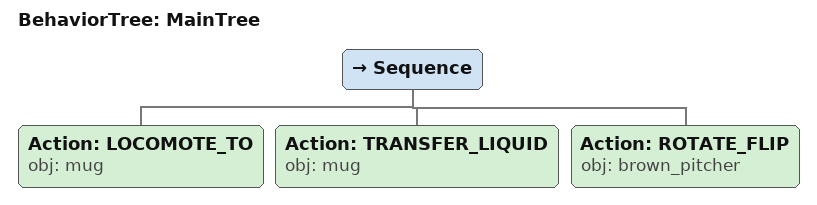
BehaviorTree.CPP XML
<root main_tree_to_execute="MainTree">
  <BehaviorTree ID="MainTree">
    <Sequence>
      <!-- Locomote to mug -->
      <Action ID="LOCOMOTE_TO" obj="mug" />
      <!-- Transfer liquid to mug -->
      <Action ID="TRANSFER_LIQUID" obj="mug" />
      <!-- Rotate flip brown_pitcher -->
      <Action ID="ROTATE_FLIP" obj="brown_pitcher" />
    </Sequence>
  </BehaviorTree>
</root>
